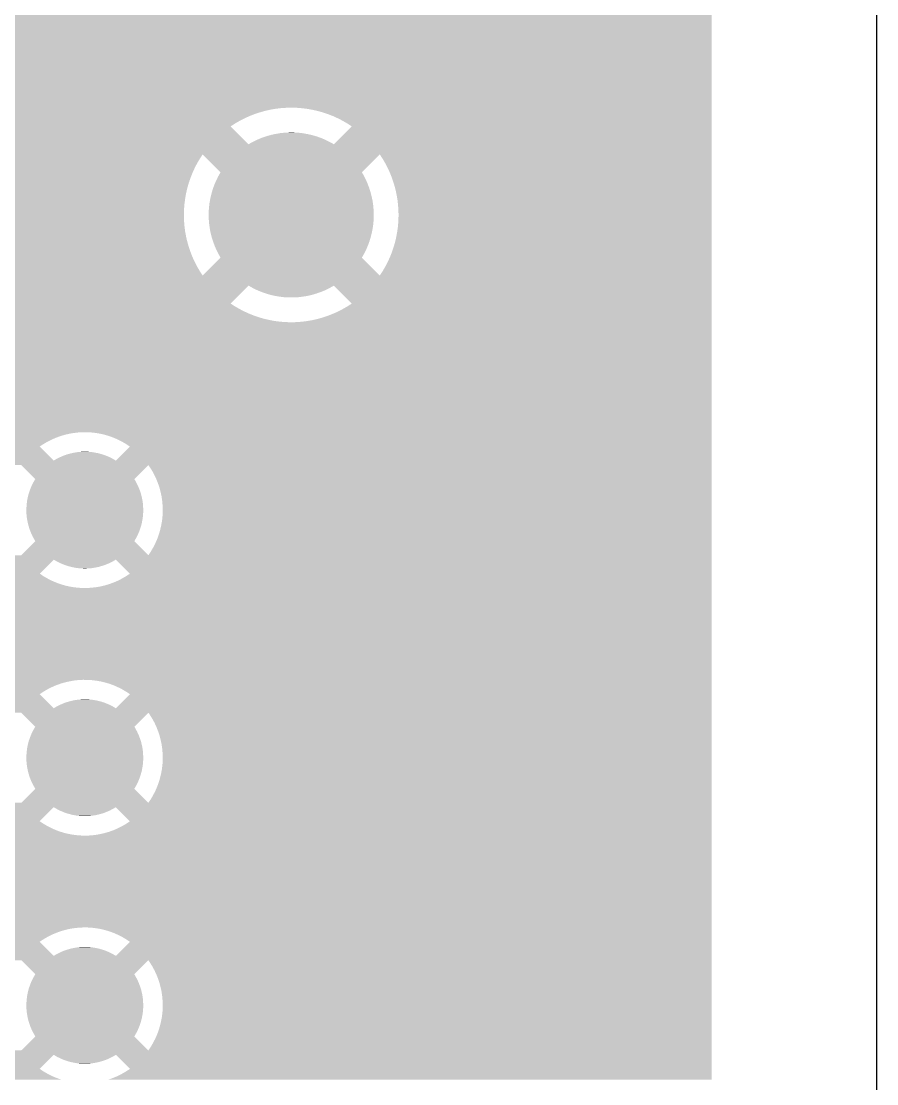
# Model space of a CAD drawing. Extents: x 295 to 953, y 10 to 290.
# Drawn here: x 849.84 to 864.97, y 135.03 to 153.83 of the extents above; entities that cross this region are included whole.
import ezdxf

# ---------------------------------------------------------------- set-up
doc = ezdxf.new("R2010")
doc.units = 0
doc.header["$LTSCALE"] = 5
doc.header["$MEASUREMENT"] = 0
doc.layers.add('PWR', color=7, linetype='CONTINUOUS')

msp = doc.modelspace()

# ---------------------------------------------------------------- linework, layer by layer
at = {"layer": 'PWR'}
msp.add_line((864.974, 84.899), (864.974, 255.094), dxfattribs=at)
for points in [[(840.887, 153.216), (840.887, 154.244), (862.053, 153.216), (862.053, 154.244)], [(840.887, 152.304), (840.887, 153.216), (862.053, 152.304), (862.053, 153.216)], [(840.887, 152.302), (840.887, 152.304), (854.53, 152.302), (854.624, 152.304)], [(840.887, 152.296), (840.887, 152.302), (854.436, 152.296), (854.53, 152.302)], [(840.887, 152.285), (840.887, 152.296), (854.343, 152.285), (854.436, 152.296)], [(854.718, 152.302), (854.624, 152.304), (862.053, 152.302), (862.053, 152.304)], [(854.812, 152.294), (854.718, 152.302), (862.053, 152.294), (862.053, 152.302)], [(854.906, 152.282), (854.812, 152.294), (862.053, 152.282), (862.053, 152.294)], [(840.887, 152.269), (840.887, 152.285), (854.25, 152.269), (854.343, 152.285)], [(840.887, 152.248), (840.887, 152.269), (854.158, 152.248), (854.25, 152.269)], [(840.887, 152.223), (840.887, 152.248), (854.067, 152.223), (854.158, 152.248)], [(840.887, 152.194), (840.887, 152.223), (853.978, 152.194), (854.067, 152.223)], [(840.887, 152.16), (840.887, 152.194), (853.89, 152.16), (853.978, 152.194)], [(840.887, 152.122), (840.887, 152.16), (853.804, 152.122), (853.89, 152.16)], [(840.887, 152.079), (840.887, 152.122), (853.719, 152.079), (853.804, 152.122)], [(854.998, 152.265), (854.906, 152.282), (862.053, 152.265), (862.053, 152.282)], [(855.09, 152.244), (854.998, 152.265), (862.053, 152.244), (862.053, 152.265)], [(855.181, 152.218), (855.09, 152.244), (862.053, 152.218), (862.053, 152.244)], [(855.27, 152.188), (855.181, 152.218), (862.053, 152.188), (862.053, 152.218)], [(855.358, 152.154), (855.27, 152.188), (862.053, 152.154), (862.053, 152.188)], [(855.443, 152.115), (855.358, 152.154), (862.053, 152.115), (862.053, 152.154)], [(855.527, 152.072), (855.443, 152.115), (862.053, 152.072), (862.053, 152.115)], [(840.887, 152.033), (840.887, 152.079), (853.638, 152.033), (853.719, 152.079)], [(840.887, 151.982), (840.887, 152.033), (853.558, 151.982), (853.638, 152.033)], [(840.887, 151.973), (840.887, 151.982), (853.545, 151.973), (853.558, 151.982)], [(840.887, 151.656), (840.887, 151.973), (853.861, 151.656), (853.545, 151.973)], [(855.371, 151.656), (855.688, 151.973), (862.053, 151.656), (862.053, 151.973)], [(855.609, 152.024), (855.527, 152.072), (862.053, 152.024), (862.053, 152.072)], [(855.688, 151.973), (855.609, 152.024), (862.053, 151.973), (862.053, 152.024)], [(853.948, 151.704), (854.008, 151.733), (855.283, 151.704), (855.225, 151.733)], [(854.008, 151.733), (854.022, 151.74), (855.225, 151.733), (855.209, 151.74)], [(854.022, 151.74), (854.084, 151.766), (855.209, 151.74), (855.149, 151.766)], [(854.084, 151.766), (854.099, 151.772), (855.149, 151.766), (855.132, 151.772)], [(854.099, 151.772), (854.162, 151.794), (855.132, 151.772), (855.071, 151.794)], [(854.162, 151.794), (854.177, 151.799), (855.071, 151.794), (855.054, 151.799)], [(854.177, 151.799), (854.242, 151.817), (855.054, 151.799), (854.992, 151.817)], [(854.242, 151.817), (854.256, 151.821), (854.992, 151.817), (854.974, 151.821)], [(854.256, 151.821), (854.322, 151.836), (854.974, 151.821), (854.911, 151.836)], [(854.322, 151.836), (854.337, 151.839), (854.911, 151.836), (854.893, 151.839)], [(854.337, 151.839), (854.404, 151.85), (854.893, 151.839), (854.83, 151.85)], [(854.404, 151.85), (854.418, 151.853), (854.83, 151.85), (854.811, 151.853)], [(854.418, 151.853), (854.488, 151.86), (854.811, 151.853), (854.748, 151.86)], [(854.488, 151.86), (854.5, 151.862), (854.748, 151.86), (854.726, 151.862)], [(854.5, 151.862), (854.574, 151.865), (854.726, 151.862), (854.666, 151.865)], [(854.574, 151.865), (854.583, 151.866), (854.666, 151.865), (854.583, 151.866)], [(840.887, 151.477), (840.887, 151.656), (862.053, 151.477), (862.053, 151.656)], [(853.861, 151.656), (853.875, 151.665), (855.371, 151.656), (855.356, 151.665)], [(853.875, 151.665), (853.934, 151.697), (855.356, 151.665), (855.299, 151.697)], [(853.934, 151.697), (853.948, 151.704), (855.299, 151.697), (855.283, 151.704)], [(840.887, 151.398), (840.887, 151.477), (852.998, 151.398), (853.049, 151.477)], [(840.887, 151.317), (840.887, 151.398), (852.95, 151.317), (852.998, 151.398)], [(853.366, 151.161), (853.049, 151.477), (855.867, 151.161), (856.183, 151.477)], [(856.239, 151.391), (856.183, 151.477), (862.053, 151.391), (862.053, 151.477)], [(856.286, 151.31), (856.239, 151.391), (862.053, 151.31), (862.053, 151.391)], [(840.887, 151.233), (840.887, 151.317), (852.907, 151.233), (852.95, 151.317)], [(840.887, 151.147), (840.887, 151.233), (852.868, 151.147), (852.907, 151.233)], [(853.341, 151.118), (853.366, 151.16), (855.891, 151.118), (855.866, 151.16)], [(853.366, 151.16), (853.366, 151.161), (855.866, 151.16), (855.867, 151.161)], [(856.329, 151.226), (856.286, 151.31), (862.053, 151.226), (862.053, 151.31)], [(856.367, 151.14), (856.329, 151.226), (862.053, 151.14), (862.053, 151.226)], [(840.887, 151.06), (840.887, 151.147), (852.834, 151.06), (852.868, 151.147)], [(840.887, 151.025), (840.887, 151.06), (852.822, 151.025), (852.834, 151.06)], [(843.739, 151.024), (843.638, 151.025), (852.821, 151.024), (852.822, 151.025)], [(843.84, 151.018), (843.739, 151.024), (852.819, 151.018), (852.821, 151.024)], [(843.941, 151.007), (843.84, 151.018), (852.816, 151.007), (852.819, 151.018)], [(844.041, 150.992), (843.941, 151.007), (852.811, 150.992), (852.816, 151.007)], [(844.14, 150.972), (844.041, 150.992), (852.804, 150.972), (852.811, 150.992)], [(844.147, 150.971), (844.14, 150.972), (852.803, 150.971), (852.804, 150.972)], [(853.269, 150.969), (853.288, 151.014), (855.964, 150.969), (855.943, 151.014)], [(853.288, 151.014), (853.303, 151.044), (855.943, 151.014), (855.93, 151.044)], [(853.303, 151.044), (853.325, 151.089), (855.93, 151.044), (855.906, 151.089)], [(853.325, 151.089), (853.341, 151.118), (855.906, 151.089), (855.891, 151.118)], [(856.401, 151.052), (856.367, 151.14), (862.053, 151.052), (862.053, 151.14)], [(856.431, 150.963), (856.401, 151.052), (862.053, 150.963), (862.053, 151.052)], [(844.238, 150.948), (844.147, 150.971), (852.797, 150.948), (852.803, 150.971)], [(844.335, 150.919), (844.238, 150.948), (852.789, 150.919), (852.797, 150.948)], [(844.431, 150.886), (844.335, 150.919), (852.779, 150.886), (852.789, 150.919)], [(844.445, 150.88), (844.431, 150.886), (852.778, 150.88), (852.779, 150.886)], [(844.524, 150.848), (844.445, 150.88), (852.77, 150.848), (852.778, 150.88)], [(844.617, 150.806), (844.524, 150.848), (852.761, 150.806), (852.77, 150.848)], [(844.652, 150.788), (844.617, 150.806), (852.756, 150.788), (852.761, 150.806)], [(844.707, 150.76), (844.652, 150.788), (852.751, 150.76), (852.756, 150.788)], [(853.205, 150.781), (853.214, 150.813), (856.027, 150.781), (856.019, 150.813)], [(853.214, 150.813), (853.228, 150.861), (856.019, 150.813), (856.003, 150.861)], [(853.228, 150.861), (853.239, 150.892), (856.003, 150.861), (855.993, 150.892)], [(853.239, 150.892), (853.256, 150.938), (855.993, 150.892), (855.975, 150.938)], [(853.256, 150.938), (853.269, 150.969), (855.975, 150.938), (855.964, 150.969)], [(856.457, 150.872), (856.431, 150.963), (862.053, 150.872), (862.053, 150.963)], [(856.477, 150.78), (856.457, 150.872), (862.053, 150.78), (862.053, 150.872)], [(844.593, 150.508), (844.687, 150.602), (852.72, 150.508), (852.728, 150.602)], [(844.687, 150.602), (844.78, 150.695), (852.728, 150.602), (852.74, 150.695)], [(844.794, 150.71), (844.707, 150.76), (852.742, 150.71), (852.751, 150.76)], [(844.78, 150.695), (844.794, 150.71), (852.74, 150.695), (852.742, 150.71)], [(853.165, 150.571), (853.171, 150.62), (856.067, 150.571), (856.06, 150.62)], [(853.171, 150.62), (853.177, 150.652), (856.06, 150.62), (856.056, 150.652)], [(853.177, 150.652), (853.186, 150.701), (856.056, 150.652), (856.046, 150.701)], [(853.186, 150.701), (853.193, 150.733), (856.046, 150.701), (856.039, 150.733)], [(853.193, 150.733), (853.205, 150.781), (856.039, 150.733), (856.027, 150.781)], [(856.494, 150.687), (856.477, 150.78), (862.053, 150.687), (862.053, 150.78)], [(856.505, 150.594), (856.494, 150.687), (862.053, 150.594), (862.053, 150.687)], [(844.49, 150.406), (844.593, 150.508), (852.717, 150.406), (852.72, 150.508)], [(853.156, 150.455), (853.158, 150.488), (856.075, 150.455), (856.074, 150.488)], [(853.156, 150.406), (853.156, 150.455), (856.077, 150.406), (856.075, 150.455)], [(853.158, 150.488), (853.162, 150.538), (856.074, 150.488), (856.07, 150.538)], [(853.162, 150.538), (853.165, 150.571), (856.07, 150.538), (856.067, 150.571)], [(856.512, 150.5), (856.505, 150.594), (862.053, 150.5), (862.053, 150.594)], [(856.515, 150.406), (856.512, 150.5), (862.053, 150.406), (862.053, 150.5)], [(840.887, 150.218), (840.887, 150.279), (852.727, 150.218), (852.722, 150.279)], [(844.364, 150.279), (844.396, 150.312), (852.722, 150.279), (852.72, 150.312)], [(844.396, 150.312), (844.49, 150.406), (852.72, 150.312), (852.717, 150.406)], [(853.157, 150.356), (853.156, 150.406), (856.076, 150.356), (856.077, 150.406)], [(853.158, 150.323), (853.157, 150.356), (856.074, 150.323), (856.076, 150.356)], [(853.162, 150.274), (853.158, 150.323), (856.071, 150.274), (856.074, 150.323)], [(853.165, 150.241), (853.162, 150.274), (856.067, 150.241), (856.071, 150.274)], [(853.172, 150.192), (853.165, 150.241), (856.061, 150.192), (856.067, 150.241)], [(856.505, 150.209), (856.512, 150.303), (862.053, 150.209), (862.053, 150.303)], [(856.512, 150.303), (856.515, 150.406), (862.053, 150.303), (862.053, 150.406)], [(840.887, 150.124), (840.887, 150.218), (852.738, 150.124), (852.727, 150.218)], [(840.887, 150.031), (840.887, 150.124), (852.755, 150.031), (852.738, 150.124)], [(840.887, 149.966), (840.887, 150.031), (852.769, 149.966), (852.755, 150.031)], [(853.177, 150.159), (853.172, 150.192), (856.055, 150.159), (856.061, 150.192)], [(853.186, 150.11), (853.177, 150.159), (856.046, 150.11), (856.055, 150.159)], [(853.193, 150.078), (853.186, 150.11), (856.039, 150.078), (856.046, 150.11)], [(853.205, 150.03), (853.193, 150.078), (856.027, 150.03), (856.039, 150.078)], [(856.476, 150.023), (856.492, 150.116), (862.053, 150.023), (862.053, 150.116)], [(856.492, 150.116), (856.505, 150.209), (862.053, 150.116), (862.053, 150.209)], [(845.553, 149.94), (845.538, 149.966), (852.776, 149.94), (852.769, 149.966)], [(845.576, 149.9), (845.553, 149.94), (852.787, 149.9), (852.776, 149.94)], [(845.603, 149.849), (845.576, 149.9), (852.801, 149.849), (852.787, 149.9)], [(845.623, 149.811), (845.603, 149.849), (852.814, 149.811), (852.801, 149.849)], [(853.214, 149.998), (853.205, 150.03), (856.018, 149.998), (856.027, 150.03)], [(853.229, 149.951), (853.214, 149.998), (856.004, 149.951), (856.018, 149.998)], [(853.239, 149.919), (853.229, 149.951), (855.993, 149.919), (856.004, 149.951)], [(853.257, 149.873), (853.239, 149.919), (855.976, 149.873), (855.993, 149.919)], [(853.269, 149.842), (853.257, 149.873), (855.963, 149.842), (855.976, 149.873)], [(856.429, 149.841), (856.455, 149.932), (862.053, 149.841), (862.053, 149.932)], [(856.455, 149.932), (856.476, 150.023), (862.053, 149.932), (862.053, 150.023)], [(845.647, 149.76), (845.623, 149.811), (852.831, 149.76), (852.814, 149.811)], [(845.666, 149.719), (845.647, 149.76), (852.847, 149.719), (852.831, 149.76)], [(845.686, 149.672), (845.666, 149.719), (852.865, 149.672), (852.847, 149.719)], [(845.705, 149.625), (845.686, 149.672), (852.886, 149.625), (852.865, 149.672)], [(853.289, 149.797), (853.269, 149.842), (855.944, 149.797), (855.963, 149.842)], [(853.303, 149.767), (853.289, 149.797), (855.929, 149.767), (855.944, 149.797)], [(853.326, 149.723), (853.303, 149.767), (855.907, 149.723), (855.929, 149.767)], [(853.341, 149.694), (853.326, 149.723), (855.891, 149.694), (855.907, 149.723)], [(853.366, 149.651), (853.341, 149.694), (855.866, 149.651), (855.891, 149.694)], [(856.325, 149.578), (856.364, 149.664), (862.053, 149.578), (862.053, 149.664)], [(856.364, 149.664), (856.399, 149.752), (862.053, 149.664), (862.053, 149.752)], [(856.399, 149.752), (856.429, 149.841), (862.053, 149.752), (862.053, 149.841)], [(845.719, 149.586), (845.705, 149.625), (852.904, 149.586), (852.886, 149.625)], [(845.74, 149.53), (845.719, 149.586), (852.932, 149.53), (852.904, 149.586)], [(845.748, 149.502), (845.74, 149.53), (852.946, 149.502), (852.932, 149.53)], [(845.769, 149.434), (845.748, 149.502), (852.986, 149.434), (852.946, 149.502)], [(853.049, 149.334), (853.366, 149.651), (856.183, 149.334), (855.867, 149.651)], [(853.366, 149.651), (853.366, 149.651), (855.867, 149.651), (855.866, 149.651)], [(856.235, 149.413), (856.282, 149.495), (862.053, 149.413), (862.053, 149.495)], [(856.282, 149.495), (856.325, 149.578), (862.053, 149.495), (862.053, 149.578)], [(845.773, 149.42), (845.769, 149.434), (852.993, 149.42), (852.986, 149.434)], [(845.795, 149.336), (845.773, 149.42), (853.048, 149.336), (852.993, 149.42)], [(845.795, 149.334), (845.795, 149.336), (853.049, 149.334), (853.048, 149.336)], [(845.816, 149.237), (845.795, 149.334), (862.053, 149.237), (862.053, 149.334)], [(856.183, 149.334), (856.235, 149.413), (862.053, 149.334), (862.053, 149.413)], [(845.829, 149.155), (845.816, 149.237), (862.053, 149.155), (862.053, 149.237)], [(845.832, 149.137), (845.829, 149.155), (853.843, 149.137), (853.861, 149.155)], [(845.844, 149.036), (845.832, 149.137), (853.742, 149.036), (853.843, 149.137)], [(853.876, 149.147), (853.861, 149.155), (855.357, 149.147), (855.371, 149.155)], [(853.933, 149.115), (853.876, 149.147), (855.298, 149.115), (855.357, 149.147)], [(853.949, 149.107), (853.933, 149.115), (855.284, 149.107), (855.298, 149.115)], [(854.007, 149.078), (853.949, 149.107), (855.224, 149.078), (855.284, 149.107)], [(855.688, 148.838), (855.371, 149.155), (862.053, 148.838), (862.053, 149.155)], [(845.851, 148.935), (845.844, 149.036), (853.641, 148.935), (853.742, 149.036)], [(845.853, 148.838), (845.851, 148.935), (853.544, 148.838), (853.641, 148.935)], [(854.023, 149.071), (854.007, 149.078), (855.21, 149.071), (855.224, 149.078)], [(854.083, 149.046), (854.023, 149.071), (855.148, 149.046), (855.21, 149.071)], [(854.1, 149.04), (854.083, 149.046), (855.133, 149.04), (855.148, 149.046)], [(854.161, 149.018), (854.1, 149.04), (855.07, 149.018), (855.133, 149.04)], [(854.178, 149.013), (854.161, 149.018), (855.055, 149.013), (855.07, 149.018)], [(854.24, 148.994), (854.178, 149.013), (854.99, 148.994), (855.055, 149.013)], [(854.258, 148.99), (854.24, 148.994), (854.976, 148.99), (854.99, 148.994)], [(854.321, 148.975), (854.258, 148.99), (854.91, 148.975), (854.976, 148.99)], [(854.339, 148.972), (854.321, 148.975), (854.895, 148.972), (854.91, 148.975)], [(854.402, 148.961), (854.339, 148.972), (854.828, 148.961), (854.895, 148.972)], [(854.421, 148.959), (854.402, 148.961), (854.814, 148.959), (854.828, 148.961)], [(854.484, 148.951), (854.421, 148.959), (854.745, 148.951), (854.814, 148.959)], [(854.506, 148.95), (854.484, 148.951), (854.732, 148.95), (854.745, 148.951)], [(854.567, 148.946), (854.506, 148.95), (854.658, 148.946), (854.732, 148.95)], [(854.649, 148.946), (854.567, 148.946), (854.649, 148.946), (854.658, 148.946)], [(845.848, 148.697), (845.851, 148.74), (853.789, 148.697), (853.705, 148.74)], [(845.851, 148.74), (845.852, 148.758), (853.705, 148.74), (853.674, 148.758)], [(845.852, 148.787), (845.853, 148.834), (853.623, 148.787), (853.551, 148.834)], [(845.852, 148.758), (845.852, 148.787), (853.674, 148.758), (853.623, 148.787)], [(845.853, 148.834), (845.853, 148.838), (853.551, 148.834), (853.544, 148.838)], [(855.429, 148.69), (855.513, 148.732), (862.053, 148.69), (862.053, 148.732)], [(855.513, 148.732), (855.595, 148.779), (862.053, 148.732), (862.053, 148.779)], [(855.595, 148.779), (855.674, 148.829), (862.053, 148.779), (862.053, 148.829)], [(855.674, 148.829), (855.688, 148.838), (862.053, 148.829), (862.053, 148.838)], [(845.829, 148.517), (845.831, 148.529), (854.42, 148.517), (854.326, 148.529)], [(845.831, 148.529), (845.834, 148.546), (854.326, 148.529), (854.234, 148.546)], [(845.834, 148.546), (845.835, 148.556), (854.234, 148.546), (854.19, 148.556)], [(845.835, 148.556), (845.836, 148.567), (854.19, 148.556), (854.142, 148.567)], [(845.836, 148.567), (845.839, 148.593), (854.142, 148.567), (854.051, 148.593)], [(845.839, 148.593), (845.842, 148.623), (854.051, 148.593), (853.962, 148.623)], [(845.842, 148.623), (845.846, 148.657), (853.962, 148.623), (853.878, 148.657)], [(845.846, 148.658), (845.848, 148.697), (853.874, 148.658), (853.789, 148.697)], [(845.846, 148.657), (845.846, 148.658), (853.878, 148.657), (853.874, 148.658)], [(854.796, 148.516), (854.889, 148.527), (862.053, 148.516), (862.053, 148.527)], [(854.889, 148.527), (854.982, 148.543), (862.053, 148.527), (862.053, 148.543)], [(854.982, 148.543), (855.074, 148.563), (862.053, 148.543), (862.053, 148.563)], [(855.074, 148.563), (855.165, 148.588), (862.053, 148.563), (862.053, 148.588)], [(855.165, 148.588), (855.255, 148.618), (862.053, 148.588), (862.053, 148.618)], [(855.255, 148.618), (855.342, 148.652), (862.053, 148.618), (862.053, 148.652)], [(855.342, 148.652), (855.429, 148.69), (862.053, 148.652), (862.053, 148.69)], [(845.776, 148.259), (845.8, 148.357), (862.053, 148.259), (862.053, 148.357)], [(845.8, 148.357), (845.82, 148.456), (862.053, 148.357), (862.053, 148.456)], [(845.82, 148.456), (845.828, 148.507), (862.053, 148.456), (862.053, 148.507)], [(845.828, 148.51), (845.829, 148.517), (854.514, 148.51), (854.42, 148.517)], [(845.828, 148.507), (845.828, 148.51), (854.608, 148.507), (854.514, 148.51)], [(854.608, 148.507), (854.702, 148.509), (862.053, 148.507), (862.053, 148.509)], [(854.702, 148.509), (854.796, 148.516), (862.053, 148.509), (862.053, 148.516)], [(845.714, 148.066), (845.747, 148.162), (862.053, 148.066), (862.053, 148.162)], [(845.747, 148.162), (845.776, 148.259), (862.053, 148.162), (862.053, 148.259)], [(845.634, 147.88), (845.676, 147.972), (862.053, 147.88), (862.053, 147.972)], [(845.676, 147.972), (845.714, 148.066), (862.053, 147.972), (862.053, 148.066)], [(845.538, 147.702), (845.588, 147.79), (862.053, 147.702), (862.053, 147.79)], [(845.588, 147.79), (845.634, 147.88), (862.053, 147.79), (862.053, 147.88)], [(840.887, 147.389), (840.887, 147.702), (862.053, 147.389), (862.053, 147.702)], [(844.794, 146.959), (844.364, 147.389), (862.053, 146.959), (862.053, 147.389)], [(844.476, 146.8), (844.569, 146.84), (862.053, 146.8), (862.053, 146.84)], [(844.569, 146.84), (844.661, 146.884), (862.053, 146.84), (862.053, 146.884)], [(844.661, 146.884), (844.75, 146.932), (862.053, 146.884), (862.053, 146.932)], [(844.75, 146.932), (844.794, 146.959), (862.053, 146.932), (862.053, 146.959)], [(843.687, 146.644), (843.788, 146.647), (862.053, 146.644), (862.053, 146.647)], [(843.788, 146.647), (843.889, 146.655), (862.053, 146.647), (862.053, 146.655)], [(843.889, 146.655), (843.989, 146.668), (862.053, 146.655), (862.053, 146.668)], [(843.989, 146.668), (844.089, 146.685), (862.053, 146.668), (862.053, 146.685)], [(844.089, 146.685), (844.188, 146.707), (862.053, 146.685), (862.053, 146.707)], [(844.188, 146.707), (844.285, 146.734), (862.053, 146.707), (862.053, 146.734)], [(844.285, 146.734), (844.382, 146.765), (862.053, 146.734), (862.053, 146.765)], [(844.382, 146.765), (844.476, 146.8), (862.053, 146.765), (862.053, 146.8)], [(840.887, 146.561), (840.887, 146.644), (862.053, 146.561), (862.053, 146.644)], [(840.887, 146.557), (840.887, 146.561), (850.853, 146.557), (850.933, 146.561)], [(840.887, 146.548), (840.887, 146.557), (850.773, 146.548), (850.853, 146.557)], [(840.887, 146.535), (840.887, 146.548), (850.694, 146.535), (850.773, 146.548)], [(840.887, 146.517), (840.887, 146.535), (850.616, 146.517), (850.694, 146.535)], [(840.887, 146.494), (840.887, 146.517), (850.539, 146.494), (850.616, 146.517)], [(840.887, 146.467), (840.887, 146.494), (850.463, 146.467), (850.539, 146.494)], [(840.887, 146.436), (840.887, 146.467), (850.389, 146.436), (850.463, 146.467)], [(851.093, 146.556), (851.013, 146.561), (862.053, 146.556), (862.053, 146.561)], [(851.173, 146.546), (851.093, 146.556), (862.053, 146.546), (862.053, 146.556)], [(851.252, 146.532), (851.173, 146.546), (862.053, 146.532), (862.053, 146.546)], [(851.33, 146.513), (851.252, 146.532), (862.053, 146.513), (862.053, 146.532)], [(851.407, 146.489), (851.33, 146.513), (862.053, 146.489), (862.053, 146.513)], [(851.482, 146.461), (851.407, 146.489), (862.053, 146.461), (862.053, 146.489)], [(851.555, 146.429), (851.482, 146.461), (862.053, 146.429), (862.053, 146.461)], [(840.887, 146.4), (840.887, 146.436), (850.317, 146.4), (850.389, 146.436)], [(840.887, 146.36), (840.887, 146.4), (850.247, 146.36), (850.317, 146.4)], [(840.887, 146.317), (840.887, 146.36), (850.18, 146.317), (850.247, 146.36)], [(840.887, 146.307), (840.887, 146.317), (850.167, 146.307), (850.18, 146.317)], [(840.887, 146.059), (840.887, 146.307), (850.415, 146.059), (850.167, 146.307)], [(851.514, 146.059), (851.763, 146.307), (862.053, 146.059), (862.053, 146.307)], [(851.627, 146.392), (851.555, 146.429), (862.053, 146.392), (862.053, 146.429)], [(851.696, 146.352), (851.627, 146.392), (862.053, 146.352), (862.053, 146.392)], [(851.763, 146.307), (851.696, 146.352), (862.053, 146.307), (862.053, 146.352)], [(850.415, 146.059), (850.455, 146.083), (851.514, 146.059), (851.473, 146.083)], [(850.455, 146.083), (850.476, 146.094), (851.473, 146.083), (851.454, 146.094)], [(850.476, 146.094), (850.517, 146.115), (851.454, 146.094), (851.412, 146.115)], [(850.517, 146.115), (850.539, 146.125), (851.412, 146.115), (851.392, 146.125)], [(850.539, 146.125), (850.58, 146.143), (851.392, 146.125), (851.348, 146.143)], [(850.58, 146.143), (850.603, 146.151), (851.348, 146.143), (851.328, 146.151)], [(850.603, 146.151), (850.646, 146.167), (851.328, 146.151), (851.282, 146.167)], [(850.646, 146.167), (850.67, 146.173), (851.282, 146.167), (851.262, 146.173)], [(850.67, 146.173), (850.713, 146.186), (851.262, 146.173), (851.215, 146.186)], [(850.713, 146.186), (850.737, 146.191), (851.215, 146.186), (851.195, 146.191)], [(850.737, 146.191), (850.78, 146.2), (851.195, 146.191), (851.146, 146.2)], [(850.78, 146.2), (850.807, 146.204), (851.146, 146.2), (851.126, 146.204)], [(850.807, 146.204), (850.849, 146.211), (851.126, 146.204), (851.076, 146.211)], [(850.849, 146.211), (850.879, 146.213), (851.076, 146.211), (851.057, 146.213)], [(850.879, 146.213), (850.919, 146.216), (851.057, 146.213), (851.002, 146.216)], [(850.919, 146.216), (850.988, 146.217), (851.002, 146.216), (850.988, 146.217)], [(840.887, 145.981), (840.887, 146.059), (862.053, 145.981), (862.053, 146.059)], [(850.089, 145.733), (849.841, 145.981), (851.841, 145.733), (852.089, 145.981)], [(852.116, 145.941), (852.089, 145.981), (862.053, 145.941), (862.053, 145.981)], [(852.159, 145.873), (852.116, 145.941), (862.053, 145.873), (862.053, 145.941)], [(850.054, 145.672), (850.077, 145.713), (851.875, 145.672), (851.853, 145.713)], [(850.077, 145.713), (850.089, 145.733), (851.853, 145.713), (851.841, 145.733)], [(852.197, 145.802), (852.159, 145.873), (862.053, 145.802), (862.053, 145.873)], [(852.231, 145.729), (852.197, 145.802), (862.053, 145.729), (862.053, 145.802)], [(852.26, 145.655), (852.231, 145.729), (862.053, 145.655), (862.053, 145.729)], [(849.974, 145.48), (849.989, 145.524), (851.955, 145.48), (851.941, 145.524)], [(849.989, 145.524), (849.997, 145.546), (851.941, 145.524), (851.932, 145.546)], [(849.997, 145.546), (850.014, 145.589), (851.932, 145.546), (851.916, 145.589)], [(850.014, 145.589), (850.023, 145.61), (851.916, 145.589), (851.906, 145.61)], [(850.023, 145.61), (850.044, 145.652), (851.906, 145.61), (851.886, 145.652)], [(850.044, 145.652), (850.054, 145.672), (851.886, 145.652), (851.875, 145.672)], [(852.286, 145.579), (852.26, 145.655), (862.053, 145.579), (862.053, 145.655)], [(852.306, 145.501), (852.286, 145.579), (862.053, 145.501), (862.053, 145.579)], [(849.941, 145.322), (849.943, 145.345), (851.99, 145.322), (851.986, 145.345)], [(849.943, 145.345), (849.952, 145.39), (851.986, 145.345), (851.978, 145.39)], [(849.952, 145.39), (849.957, 145.413), (851.978, 145.39), (851.972, 145.413)], [(849.957, 145.413), (849.968, 145.458), (851.972, 145.413), (851.962, 145.458)], [(849.968, 145.458), (849.974, 145.48), (851.962, 145.458), (851.955, 145.48)], [(852.323, 145.423), (852.306, 145.501), (862.053, 145.423), (862.053, 145.501)], [(852.334, 145.343), (852.323, 145.423), (862.053, 145.343), (862.053, 145.423)], [(852.341, 145.263), (852.334, 145.343), (862.053, 145.263), (862.053, 145.343)], [(849.931, 145.206), (849.934, 145.252), (851.998, 145.206), (851.996, 145.252)], [(849.931, 145.183), (849.931, 145.206), (851.999, 145.183), (851.998, 145.206)], [(849.932, 145.16), (849.931, 145.183), (851.999, 145.16), (851.999, 145.183)], [(849.933, 145.114), (849.932, 145.16), (851.996, 145.114), (851.999, 145.16)], [(849.934, 145.252), (849.935, 145.276), (851.996, 145.252), (851.994, 145.276)], [(849.935, 145.276), (849.941, 145.322), (851.994, 145.276), (851.99, 145.322)], [(852.344, 145.183), (852.341, 145.263), (862.053, 145.183), (862.053, 145.263)], [(852.343, 145.135), (852.344, 145.183), (862.053, 145.135), (862.053, 145.183)], [(849.935, 145.09), (849.933, 145.114), (851.995, 145.09), (851.996, 145.114)], [(849.94, 145.044), (849.935, 145.09), (851.989, 145.044), (851.995, 145.09)], [(849.944, 145.021), (849.94, 145.044), (851.986, 145.021), (851.989, 145.044)], [(849.952, 144.976), (849.944, 145.021), (851.977, 144.976), (851.986, 145.021)], [(849.957, 144.953), (849.952, 144.976), (851.973, 144.953), (851.977, 144.976)], [(852.313, 144.896), (852.328, 144.975), (862.053, 144.896), (862.053, 144.975)], [(852.328, 144.975), (852.338, 145.055), (862.053, 144.975), (862.053, 145.055)], [(852.338, 145.055), (852.343, 145.135), (862.053, 145.055), (862.053, 145.135)], [(849.968, 144.908), (849.957, 144.953), (851.961, 144.908), (851.973, 144.953)], [(849.975, 144.886), (849.968, 144.908), (851.955, 144.886), (851.961, 144.908)], [(849.989, 144.842), (849.975, 144.886), (851.94, 144.842), (851.955, 144.886)], [(849.997, 144.82), (849.989, 144.842), (851.933, 144.82), (851.94, 144.842)], [(850.014, 144.777), (849.997, 144.82), (851.915, 144.777), (851.933, 144.82)], [(850.024, 144.756), (850.014, 144.777), (851.906, 144.756), (851.915, 144.777)], [(852.271, 144.741), (852.294, 144.818), (862.053, 144.741), (862.053, 144.818)], [(852.294, 144.818), (852.313, 144.896), (862.053, 144.818), (862.053, 144.896)], [(849.84, 144.385), (850.089, 144.633), (852.089, 144.385), (851.841, 144.633)], [(850.043, 144.714), (850.024, 144.756), (851.886, 144.714), (851.906, 144.756)], [(850.055, 144.694), (850.043, 144.714), (851.876, 144.694), (851.886, 144.714)], [(850.077, 144.653), (850.055, 144.694), (851.852, 144.653), (851.876, 144.694)], [(850.089, 144.633), (850.077, 144.653), (851.841, 144.633), (851.852, 144.653)], [(852.174, 144.521), (852.211, 144.593), (862.053, 144.521), (862.053, 144.593)], [(852.211, 144.593), (852.243, 144.666), (862.053, 144.593), (862.053, 144.666)], [(852.243, 144.666), (852.271, 144.741), (862.053, 144.666), (862.053, 144.741)], [(852.089, 144.385), (852.134, 144.452), (862.053, 144.385), (862.053, 144.452)], [(852.134, 144.452), (852.174, 144.521), (862.053, 144.452), (862.053, 144.521)], [(840.887, 144.307), (840.887, 144.385), (862.053, 144.307), (862.053, 144.385)], [(840.887, 144.059), (840.887, 144.307), (850.167, 144.059), (850.415, 144.307)], [(850.456, 144.283), (850.415, 144.307), (851.474, 144.283), (851.514, 144.307)], [(850.475, 144.272), (850.456, 144.283), (851.453, 144.272), (851.474, 144.283)], [(850.518, 144.251), (850.475, 144.272), (851.413, 144.251), (851.453, 144.272)], [(850.538, 144.241), (850.518, 144.251), (851.391, 144.241), (851.413, 144.251)], [(850.582, 144.223), (850.538, 144.241), (851.349, 144.223), (851.391, 144.241)], [(850.602, 144.215), (850.582, 144.223), (851.326, 144.215), (851.349, 144.223)], [(850.647, 144.199), (850.602, 144.215), (851.284, 144.199), (851.326, 144.215)], [(851.763, 144.059), (851.514, 144.307), (862.053, 144.059), (862.053, 144.307)], [(840.887, 144.014), (840.887, 144.059), (850.234, 144.014), (850.167, 144.059)], [(850.668, 144.193), (850.647, 144.199), (851.26, 144.193), (851.284, 144.199)], [(850.715, 144.18), (850.668, 144.193), (851.217, 144.18), (851.26, 144.193)], [(850.735, 144.175), (850.715, 144.18), (851.192, 144.175), (851.217, 144.18)], [(850.783, 144.166), (850.735, 144.175), (851.149, 144.166), (851.192, 144.175)], [(850.803, 144.162), (850.783, 144.166), (851.123, 144.162), (851.149, 144.166)], [(850.853, 144.155), (850.803, 144.162), (851.08, 144.155), (851.123, 144.162)], [(850.872, 144.153), (850.853, 144.155), (851.051, 144.153), (851.08, 144.155)], [(850.928, 144.15), (850.872, 144.153), (851.011, 144.15), (851.051, 144.153)], [(850.942, 144.149), (850.928, 144.15), (850.942, 144.149), (851.011, 144.15)], [(851.682, 144.006), (851.749, 144.049), (862.053, 144.006), (862.053, 144.049)], [(851.749, 144.049), (851.763, 144.059), (862.053, 144.049), (862.053, 144.059)], [(840.887, 143.974), (840.887, 144.014), (850.303, 143.974), (850.234, 144.014)], [(840.887, 143.937), (840.887, 143.974), (850.374, 143.937), (850.303, 143.974)], [(840.887, 143.905), (840.887, 143.937), (850.448, 143.905), (850.374, 143.937)], [(840.887, 143.877), (840.887, 143.905), (850.523, 143.877), (850.448, 143.905)], [(840.887, 143.853), (840.887, 143.877), (850.6, 143.853), (850.523, 143.877)], [(840.887, 143.834), (840.887, 143.853), (850.678, 143.834), (850.6, 143.853)], [(840.887, 143.82), (840.887, 143.834), (850.757, 143.82), (850.678, 143.834)], [(851.157, 143.818), (851.236, 143.831), (862.053, 143.818), (862.053, 143.831)], [(851.236, 143.831), (851.314, 143.849), (862.053, 143.831), (862.053, 143.849)], [(851.314, 143.849), (851.391, 143.872), (862.053, 143.849), (862.053, 143.872)], [(851.391, 143.872), (851.467, 143.899), (862.053, 143.872), (862.053, 143.899)], [(851.467, 143.899), (851.541, 143.93), (862.053, 143.899), (862.053, 143.93)], [(851.541, 143.93), (851.612, 143.966), (862.053, 143.93), (862.053, 143.966)], [(851.612, 143.966), (851.682, 144.006), (862.053, 143.966), (862.053, 144.006)], [(840.887, 143.81), (840.887, 143.82), (850.836, 143.81), (850.757, 143.82)], [(840.887, 143.805), (840.887, 143.81), (850.917, 143.805), (850.836, 143.81)], [(840.887, 142.18), (840.887, 143.805), (862.053, 142.18), (862.053, 143.805)], [(840.887, 143.805), (840.887, 143.805), (850.997, 143.805), (850.917, 143.805)], [(850.997, 143.805), (851.077, 143.809), (862.053, 143.805), (862.053, 143.809)], [(851.077, 143.809), (851.157, 143.818), (862.053, 143.809), (862.053, 143.818)], [(840.887, 142.176), (840.887, 142.18), (850.853, 142.176), (850.933, 142.18)], [(840.887, 142.167), (840.887, 142.176), (850.773, 142.167), (850.853, 142.176)], [(840.887, 142.153), (840.887, 142.167), (850.694, 142.153), (850.773, 142.167)], [(840.887, 142.135), (840.887, 142.153), (850.616, 142.135), (850.694, 142.153)], [(840.887, 142.113), (840.887, 142.135), (850.539, 142.113), (850.616, 142.135)], [(851.013, 142.179), (850.933, 142.18), (862.053, 142.179), (862.053, 142.18)], [(851.093, 142.174), (851.013, 142.179), (862.053, 142.174), (862.053, 142.179)], [(851.173, 142.164), (851.093, 142.174), (862.053, 142.164), (862.053, 142.174)], [(851.252, 142.15), (851.173, 142.164), (862.053, 142.15), (862.053, 142.164)], [(851.33, 142.131), (851.252, 142.15), (862.053, 142.131), (862.053, 142.15)], [(840.887, 142.086), (840.887, 142.113), (850.463, 142.086), (850.539, 142.113)], [(840.887, 142.054), (840.887, 142.086), (850.389, 142.054), (850.463, 142.086)], [(840.887, 142.019), (840.887, 142.054), (850.317, 142.019), (850.389, 142.054)], [(840.887, 141.979), (840.887, 142.019), (850.247, 141.979), (850.317, 142.019)], [(840.887, 141.935), (840.887, 141.979), (850.18, 141.935), (850.247, 141.979)], [(851.407, 142.108), (851.33, 142.131), (862.053, 142.108), (862.053, 142.131)], [(851.482, 142.08), (851.407, 142.108), (862.053, 142.08), (862.053, 142.108)], [(851.555, 142.047), (851.482, 142.08), (862.053, 142.047), (862.053, 142.08)], [(851.627, 142.011), (851.555, 142.047), (862.053, 142.011), (862.053, 142.047)], [(851.696, 141.97), (851.627, 142.011), (862.053, 141.97), (862.053, 142.011)], [(851.763, 141.926), (851.696, 141.97), (862.053, 141.926), (862.053, 141.97)], [(840.887, 141.926), (840.887, 141.935), (850.167, 141.926), (850.18, 141.935)], [(840.887, 141.677), (840.887, 141.926), (850.415, 141.677), (850.167, 141.926)], [(850.539, 141.743), (850.58, 141.761), (851.392, 141.743), (851.348, 141.761)], [(850.58, 141.761), (850.603, 141.77), (851.348, 141.761), (851.328, 141.77)], [(850.603, 141.77), (850.646, 141.785), (851.328, 141.77), (851.282, 141.785)], [(850.646, 141.785), (850.67, 141.792), (851.282, 141.785), (851.262, 141.792)], [(850.67, 141.792), (850.713, 141.804), (851.262, 141.792), (851.215, 141.804)], [(850.713, 141.804), (850.737, 141.81), (851.215, 141.804), (851.195, 141.81)], [(850.737, 141.81), (850.78, 141.819), (851.195, 141.81), (851.146, 141.819)], [(850.78, 141.819), (850.807, 141.823), (851.146, 141.819), (851.126, 141.823)], [(850.807, 141.823), (850.849, 141.829), (851.126, 141.823), (851.076, 141.829)], [(850.849, 141.829), (850.879, 141.831), (851.076, 141.829), (851.057, 141.831)], [(850.879, 141.831), (850.919, 141.834), (851.057, 141.831), (851.002, 141.834)], [(850.919, 141.834), (850.988, 141.835), (851.002, 141.834), (850.988, 141.835)], [(851.514, 141.677), (851.763, 141.926), (862.053, 141.677), (862.053, 141.926)], [(840.887, 141.599), (840.887, 141.677), (862.053, 141.599), (862.053, 141.677)], [(850.089, 141.351), (849.841, 141.599), (851.841, 141.351), (852.089, 141.599)], [(850.415, 141.677), (850.455, 141.701), (851.514, 141.677), (851.473, 141.701)], [(850.455, 141.701), (850.476, 141.712), (851.473, 141.701), (851.454, 141.712)], [(850.476, 141.712), (850.517, 141.733), (851.454, 141.712), (851.412, 141.733)], [(850.517, 141.733), (850.539, 141.743), (851.412, 141.733), (851.392, 141.743)], [(852.116, 141.56), (852.089, 141.599), (862.053, 141.56), (862.053, 141.599)], [(852.159, 141.491), (852.116, 141.56), (862.053, 141.491), (862.053, 141.56)], [(852.197, 141.421), (852.159, 141.491), (862.053, 141.421), (862.053, 141.491)], [(852.231, 141.348), (852.197, 141.421), (862.053, 141.348), (862.053, 141.421)], [(849.997, 141.164), (850.014, 141.207), (851.932, 141.164), (851.916, 141.207)], [(850.014, 141.207), (850.023, 141.229), (851.916, 141.207), (851.906, 141.229)], [(850.023, 141.229), (850.044, 141.27), (851.906, 141.229), (851.886, 141.27)], [(850.044, 141.27), (850.054, 141.291), (851.886, 141.27), (851.875, 141.291)], [(850.054, 141.291), (850.077, 141.331), (851.875, 141.291), (851.853, 141.331)], [(850.077, 141.331), (850.089, 141.351), (851.853, 141.331), (851.841, 141.351)], [(852.26, 141.273), (852.231, 141.348), (862.053, 141.273), (862.053, 141.348)], [(852.286, 141.197), (852.26, 141.273), (862.053, 141.197), (862.053, 141.273)], [(852.306, 141.12), (852.286, 141.197), (862.053, 141.12), (862.053, 141.197)], [(849.943, 140.963), (849.952, 141.009), (851.986, 140.963), (851.978, 141.009)], [(849.952, 141.009), (849.957, 141.031), (851.978, 141.009), (851.972, 141.031)], [(849.957, 141.031), (849.968, 141.076), (851.972, 141.031), (851.962, 141.076)], [(849.968, 141.076), (849.974, 141.099), (851.962, 141.076), (851.955, 141.099)], [(849.974, 141.099), (849.989, 141.143), (851.955, 141.099), (851.941, 141.143)], [(849.989, 141.143), (849.997, 141.164), (851.941, 141.143), (851.932, 141.164)], [(852.323, 141.041), (852.306, 141.12), (862.053, 141.041), (862.053, 141.12)], [(852.334, 140.962), (852.323, 141.041), (862.053, 140.962), (862.053, 141.041)], [(849.931, 140.825), (849.934, 140.871), (851.998, 140.825), (851.996, 140.871)], [(849.931, 140.802), (849.931, 140.825), (851.999, 140.802), (851.998, 140.825)], [(849.934, 140.871), (849.935, 140.894), (851.996, 140.871), (851.994, 140.894)], [(849.935, 140.894), (849.941, 140.94), (851.994, 140.894), (851.99, 140.94)], [(849.941, 140.94), (849.943, 140.963), (851.99, 140.94), (851.986, 140.963)], [(852.341, 140.882), (852.334, 140.962), (862.053, 140.882), (862.053, 140.962)], [(852.344, 140.801), (852.341, 140.882), (862.053, 140.801), (862.053, 140.882)], [(849.931, 140.801), (849.931, 140.802), (851.999, 140.801), (851.999, 140.802)], [(849.932, 140.778), (849.931, 140.801), (851.999, 140.778), (851.999, 140.801)], [(849.933, 140.732), (849.932, 140.778), (851.996, 140.732), (851.999, 140.778)], [(849.935, 140.709), (849.933, 140.732), (851.995, 140.709), (851.996, 140.732)], [(849.94, 140.663), (849.935, 140.709), (851.989, 140.663), (851.995, 140.709)], [(849.944, 140.64), (849.94, 140.663), (851.986, 140.64), (851.989, 140.663)], [(849.952, 140.594), (849.944, 140.64), (851.977, 140.594), (851.986, 140.64)], [(852.328, 140.593), (852.338, 140.673), (862.053, 140.593), (862.053, 140.673)], [(852.338, 140.673), (852.343, 140.753), (862.053, 140.673), (862.053, 140.753)], [(852.343, 140.753), (852.344, 140.801), (862.053, 140.753), (862.053, 140.801)], [(849.957, 140.572), (849.952, 140.594), (851.973, 140.572), (851.977, 140.594)], [(849.968, 140.527), (849.957, 140.572), (851.961, 140.527), (851.973, 140.572)], [(849.975, 140.504), (849.968, 140.527), (851.955, 140.504), (851.961, 140.527)], [(849.989, 140.46), (849.975, 140.504), (851.94, 140.46), (851.955, 140.504)], [(849.997, 140.439), (849.989, 140.46), (851.933, 140.439), (851.94, 140.46)], [(852.294, 140.437), (852.313, 140.515), (862.053, 140.437), (862.053, 140.515)], [(852.313, 140.515), (852.328, 140.593), (862.053, 140.515), (862.053, 140.593)], [(850.014, 140.396), (849.997, 140.439), (851.915, 140.396), (851.933, 140.439)], [(850.024, 140.374), (850.014, 140.396), (851.906, 140.374), (851.915, 140.396)], [(850.043, 140.333), (850.024, 140.374), (851.886, 140.333), (851.906, 140.374)], [(850.055, 140.312), (850.043, 140.333), (851.876, 140.312), (851.886, 140.333)], [(850.077, 140.272), (850.055, 140.312), (851.852, 140.272), (851.876, 140.312)], [(850.089, 140.252), (850.077, 140.272), (851.841, 140.252), (851.852, 140.272)], [(852.211, 140.211), (852.243, 140.285), (862.053, 140.211), (862.053, 140.285)], [(852.243, 140.285), (852.271, 140.36), (862.053, 140.285), (862.053, 140.36)], [(852.271, 140.36), (852.294, 140.437), (862.053, 140.36), (862.053, 140.437)], [(849.84, 140.004), (850.089, 140.252), (852.089, 140.004), (851.841, 140.252)], [(852.089, 140.004), (852.134, 140.07), (862.053, 140.004), (862.053, 140.07)], [(852.134, 140.07), (852.174, 140.14), (862.053, 140.07), (862.053, 140.14)], [(852.174, 140.14), (852.211, 140.211), (862.053, 140.14), (862.053, 140.211)], [(840.887, 139.926), (840.887, 140.004), (862.053, 139.926), (862.053, 140.004)], [(840.887, 139.677), (840.887, 139.926), (850.167, 139.677), (850.415, 139.926)], [(850.456, 139.902), (850.415, 139.926), (851.474, 139.902), (851.514, 139.926)], [(850.475, 139.891), (850.456, 139.902), (851.453, 139.891), (851.474, 139.902)], [(850.518, 139.87), (850.475, 139.891), (851.413, 139.87), (851.453, 139.891)], [(851.763, 139.677), (851.514, 139.926), (862.053, 139.677), (862.053, 139.926)], [(850.538, 139.86), (850.518, 139.87), (851.391, 139.86), (851.413, 139.87)], [(850.582, 139.842), (850.538, 139.86), (851.349, 139.842), (851.391, 139.86)], [(850.602, 139.833), (850.582, 139.842), (851.326, 139.833), (851.349, 139.842)], [(850.647, 139.818), (850.602, 139.833), (851.284, 139.818), (851.326, 139.833)], [(850.668, 139.811), (850.647, 139.818), (851.26, 139.811), (851.284, 139.818)], [(850.715, 139.799), (850.668, 139.811), (851.217, 139.799), (851.26, 139.811)], [(850.735, 139.793), (850.715, 139.799), (851.192, 139.793), (851.217, 139.799)], [(850.783, 139.784), (850.735, 139.793), (851.149, 139.784), (851.192, 139.793)], [(850.803, 139.78), (850.783, 139.784), (851.123, 139.78), (851.149, 139.784)], [(850.853, 139.774), (850.803, 139.78), (851.08, 139.774), (851.123, 139.78)], [(850.872, 139.772), (850.853, 139.774), (851.051, 139.772), (851.08, 139.774)], [(850.928, 139.769), (850.872, 139.772), (851.011, 139.769), (851.051, 139.772)], [(850.942, 139.768), (850.928, 139.769), (850.942, 139.768), (851.011, 139.769)], [(840.887, 139.633), (840.887, 139.677), (850.234, 139.633), (850.167, 139.677)], [(840.887, 139.592), (840.887, 139.633), (850.303, 139.592), (850.234, 139.633)], [(840.887, 139.556), (840.887, 139.592), (850.374, 139.556), (850.303, 139.592)], [(840.887, 139.523), (840.887, 139.556), (850.448, 139.523), (850.374, 139.556)], [(840.887, 139.495), (840.887, 139.523), (850.523, 139.495), (850.448, 139.523)], [(851.391, 139.49), (851.467, 139.517), (862.053, 139.49), (862.053, 139.517)], [(851.467, 139.517), (851.541, 139.549), (862.053, 139.517), (862.053, 139.549)], [(851.541, 139.549), (851.612, 139.584), (862.053, 139.549), (862.053, 139.584)], [(851.612, 139.584), (851.682, 139.624), (862.053, 139.584), (862.053, 139.624)], [(851.682, 139.624), (851.749, 139.668), (862.053, 139.624), (862.053, 139.668)], [(851.749, 139.668), (851.763, 139.677), (862.053, 139.668), (862.053, 139.677)], [(840.887, 139.472), (840.887, 139.495), (850.6, 139.472), (850.523, 139.495)], [(840.887, 139.453), (840.887, 139.472), (850.678, 139.453), (850.6, 139.472)], [(840.887, 139.439), (840.887, 139.453), (850.757, 139.439), (850.678, 139.453)], [(840.887, 139.429), (840.887, 139.439), (850.836, 139.429), (850.757, 139.439)], [(840.887, 139.424), (840.887, 139.429), (850.917, 139.424), (850.836, 139.429)], [(840.887, 139.423), (840.887, 139.424), (850.997, 139.423), (850.917, 139.424)], [(840.887, 137.798), (840.887, 139.423), (862.053, 137.798), (862.053, 139.423)], [(850.997, 139.423), (851.077, 139.427), (862.053, 139.423), (862.053, 139.427)], [(851.077, 139.427), (851.157, 139.436), (862.053, 139.427), (862.053, 139.436)], [(851.157, 139.436), (851.236, 139.45), (862.053, 139.436), (862.053, 139.45)], [(851.236, 139.45), (851.314, 139.468), (862.053, 139.45), (862.053, 139.468)], [(851.314, 139.468), (851.391, 139.49), (862.053, 139.468), (862.053, 139.49)], [(840.887, 137.794), (840.887, 137.798), (850.853, 137.794), (850.933, 137.798)], [(840.887, 137.785), (840.887, 137.794), (850.773, 137.785), (850.853, 137.794)], [(840.887, 137.772), (840.887, 137.785), (850.694, 137.772), (850.773, 137.785)], [(840.887, 137.754), (840.887, 137.772), (850.616, 137.754), (850.694, 137.772)], [(840.887, 137.731), (840.887, 137.754), (850.539, 137.731), (850.616, 137.754)], [(840.887, 137.704), (840.887, 137.731), (850.463, 137.704), (850.539, 137.731)], [(840.887, 137.673), (840.887, 137.704), (850.389, 137.673), (850.463, 137.704)], [(840.887, 137.637), (840.887, 137.673), (850.317, 137.637), (850.389, 137.673)], [(840.887, 137.597), (840.887, 137.637), (850.247, 137.597), (850.317, 137.637)], [(851.093, 137.793), (851.013, 137.798), (862.053, 137.793), (862.053, 137.798)], [(851.173, 137.783), (851.093, 137.793), (862.053, 137.783), (862.053, 137.793)], [(851.252, 137.769), (851.173, 137.783), (862.053, 137.769), (862.053, 137.783)], [(851.33, 137.75), (851.252, 137.769), (862.053, 137.75), (862.053, 137.769)], [(851.407, 137.726), (851.33, 137.75), (862.053, 137.726), (862.053, 137.75)], [(851.482, 137.698), (851.407, 137.726), (862.053, 137.698), (862.053, 137.726)], [(851.555, 137.666), (851.482, 137.698), (862.053, 137.666), (862.053, 137.698)], [(851.627, 137.629), (851.555, 137.666), (862.053, 137.629), (862.053, 137.666)], [(851.696, 137.589), (851.627, 137.629), (862.053, 137.589), (862.053, 137.629)], [(840.887, 137.554), (840.887, 137.597), (850.18, 137.554), (850.247, 137.597)], [(840.887, 137.544), (840.887, 137.554), (850.167, 137.544), (850.18, 137.554)], [(840.887, 137.296), (840.887, 137.544), (850.415, 137.296), (850.167, 137.544)], [(850.737, 137.428), (850.78, 137.437), (851.195, 137.428), (851.146, 137.437)], [(850.78, 137.437), (850.807, 137.441), (851.146, 137.437), (851.126, 137.441)], [(850.807, 137.441), (850.849, 137.448), (851.126, 137.441), (851.076, 137.448)], [(850.849, 137.448), (850.879, 137.45), (851.076, 137.448), (851.057, 137.45)], [(850.879, 137.45), (850.919, 137.453), (851.057, 137.45), (851.002, 137.453)], [(850.919, 137.453), (850.988, 137.454), (851.002, 137.453), (850.988, 137.454)], [(851.514, 137.296), (851.763, 137.544), (862.053, 137.296), (862.053, 137.544)], [(851.763, 137.544), (851.696, 137.589), (862.053, 137.544), (862.053, 137.589)], [(840.887, 137.218), (840.887, 137.296), (862.053, 137.218), (862.053, 137.296)], [(850.415, 137.296), (850.455, 137.32), (851.514, 137.296), (851.473, 137.32)], [(850.455, 137.32), (850.476, 137.331), (851.473, 137.32), (851.454, 137.331)], [(850.476, 137.331), (850.517, 137.352), (851.454, 137.331), (851.412, 137.352)], [(850.517, 137.352), (850.539, 137.362), (851.412, 137.352), (851.392, 137.362)], [(850.539, 137.362), (850.58, 137.38), (851.392, 137.362), (851.348, 137.38)], [(850.58, 137.38), (850.603, 137.388), (851.348, 137.38), (851.328, 137.388)], [(850.603, 137.388), (850.646, 137.404), (851.328, 137.388), (851.282, 137.404)], [(850.646, 137.404), (850.67, 137.41), (851.282, 137.404), (851.262, 137.41)], [(850.67, 137.41), (850.713, 137.423), (851.262, 137.41), (851.215, 137.423)], [(850.713, 137.423), (850.737, 137.428), (851.215, 137.423), (851.195, 137.428)], [(850.089, 136.97), (849.841, 137.218), (851.841, 136.97), (852.089, 137.218)], [(852.116, 137.178), (852.089, 137.218), (862.053, 137.178), (862.053, 137.218)], [(852.159, 137.11), (852.116, 137.178), (862.053, 137.11), (862.053, 137.178)], [(852.197, 137.039), (852.159, 137.11), (862.053, 137.039), (862.053, 137.11)], [(850.023, 136.847), (850.044, 136.889), (851.906, 136.847), (851.886, 136.889)], [(850.044, 136.889), (850.054, 136.909), (851.886, 136.889), (851.875, 136.909)], [(850.054, 136.909), (850.077, 136.95), (851.875, 136.909), (851.853, 136.95)], [(850.077, 136.95), (850.089, 136.97), (851.853, 136.95), (851.841, 136.97)], [(852.231, 136.966), (852.197, 137.039), (862.053, 136.966), (862.053, 137.039)], [(852.26, 136.892), (852.231, 136.966), (862.053, 136.892), (862.053, 136.966)], [(852.286, 136.816), (852.26, 136.892), (862.053, 136.816), (862.053, 136.892)], [(849.957, 136.65), (849.968, 136.695), (851.972, 136.65), (851.962, 136.695)], [(849.968, 136.695), (849.974, 136.717), (851.962, 136.695), (851.955, 136.717)], [(849.974, 136.717), (849.989, 136.761), (851.955, 136.717), (851.941, 136.761)], [(849.989, 136.761), (849.997, 136.783), (851.941, 136.761), (851.932, 136.783)], [(849.997, 136.783), (850.014, 136.826), (851.932, 136.783), (851.916, 136.826)], [(850.014, 136.826), (850.023, 136.847), (851.916, 136.826), (851.906, 136.847)], [(852.306, 136.738), (852.286, 136.816), (862.053, 136.738), (862.053, 136.816)], [(852.323, 136.66), (852.306, 136.738), (862.053, 136.66), (862.053, 136.738)], [(849.934, 136.489), (849.935, 136.513), (851.996, 136.489), (851.994, 136.513)], [(849.935, 136.513), (849.941, 136.559), (851.994, 136.513), (851.99, 136.559)], [(849.941, 136.559), (849.943, 136.582), (851.99, 136.559), (851.986, 136.582)], [(849.943, 136.582), (849.952, 136.627), (851.986, 136.582), (851.978, 136.627)], [(849.952, 136.627), (849.957, 136.65), (851.978, 136.627), (851.972, 136.65)], [(852.334, 136.58), (852.323, 136.66), (862.053, 136.58), (862.053, 136.66)], [(852.341, 136.5), (852.334, 136.58), (862.053, 136.5), (862.053, 136.58)], [(852.344, 136.42), (852.341, 136.5), (862.053, 136.42), (862.053, 136.5)], [(849.931, 136.443), (849.934, 136.489), (851.998, 136.443), (851.996, 136.489)], [(849.931, 136.42), (849.931, 136.443), (851.999, 136.42), (851.998, 136.443)], [(849.932, 136.397), (849.931, 136.42), (851.999, 136.397), (851.999, 136.42)], [(849.933, 136.351), (849.932, 136.397), (851.996, 136.351), (851.999, 136.397)], [(849.935, 136.327), (849.933, 136.351), (851.995, 136.327), (851.996, 136.351)], [(849.94, 136.281), (849.935, 136.327), (851.989, 136.281), (851.995, 136.327)], [(852.338, 136.292), (852.343, 136.372), (862.053, 136.292), (862.053, 136.372)], [(852.343, 136.372), (852.344, 136.42), (862.053, 136.372), (862.053, 136.42)], [(849.944, 136.258), (849.94, 136.281), (851.986, 136.258), (851.989, 136.281)], [(849.952, 136.213), (849.944, 136.258), (851.977, 136.213), (851.986, 136.258)], [(849.957, 136.19), (849.952, 136.213), (851.973, 136.19), (851.977, 136.213)], [(849.968, 136.145), (849.957, 136.19), (851.961, 136.145), (851.973, 136.19)], [(849.975, 136.123), (849.968, 136.145), (851.955, 136.123), (851.961, 136.145)], [(849.989, 136.079), (849.975, 136.123), (851.94, 136.079), (851.955, 136.123)], [(852.294, 136.055), (852.313, 136.133), (862.053, 136.055), (862.053, 136.133)], [(852.313, 136.133), (852.328, 136.212), (862.053, 136.133), (862.053, 136.212)], [(852.328, 136.212), (852.338, 136.292), (862.053, 136.212), (862.053, 136.292)], [(849.997, 136.057), (849.989, 136.079), (851.933, 136.057), (851.94, 136.079)], [(850.014, 136.014), (849.997, 136.057), (851.915, 136.014), (851.933, 136.057)], [(850.024, 135.993), (850.014, 136.014), (851.906, 135.993), (851.915, 136.014)], [(850.043, 135.951), (850.024, 135.993), (851.886, 135.951), (851.906, 135.993)], [(850.055, 135.931), (850.043, 135.951), (851.876, 135.931), (851.886, 135.951)], [(850.077, 135.89), (850.055, 135.931), (851.852, 135.89), (851.876, 135.931)], [(852.243, 135.903), (852.271, 135.978), (862.053, 135.903), (862.053, 135.978)], [(852.271, 135.978), (852.294, 136.055), (862.053, 135.978), (862.053, 136.055)], [(849.84, 135.622), (850.089, 135.87), (852.089, 135.622), (851.841, 135.87)], [(850.089, 135.87), (850.077, 135.89), (851.841, 135.87), (851.852, 135.89)], [(852.134, 135.689), (852.174, 135.758), (862.053, 135.689), (862.053, 135.758)], [(852.174, 135.758), (852.211, 135.83), (862.053, 135.758), (862.053, 135.83)], [(852.211, 135.83), (852.243, 135.903), (862.053, 135.83), (862.053, 135.903)], [(840.887, 135.544), (840.887, 135.622), (862.053, 135.544), (862.053, 135.622)], [(852.089, 135.622), (852.134, 135.689), (862.053, 135.622), (862.053, 135.689)], [(840.887, 135.323), (840.887, 135.544), (850.194, 135.323), (850.415, 135.544)], [(850.456, 135.52), (850.415, 135.544), (851.474, 135.52), (851.514, 135.544)], [(850.475, 135.509), (850.456, 135.52), (851.453, 135.509), (851.474, 135.52)], [(850.518, 135.488), (850.475, 135.509), (851.413, 135.488), (851.453, 135.509)], [(850.538, 135.478), (850.518, 135.488), (851.391, 135.478), (851.413, 135.488)], [(850.582, 135.46), (850.538, 135.478), (851.349, 135.46), (851.391, 135.478)], [(850.602, 135.452), (850.582, 135.46), (851.326, 135.452), (851.349, 135.46)], [(850.647, 135.436), (850.602, 135.452), (851.284, 135.436), (851.326, 135.452)], [(850.668, 135.43), (850.647, 135.436), (851.26, 135.43), (851.284, 135.436)], [(850.715, 135.417), (850.668, 135.43), (851.217, 135.417), (851.26, 135.43)], [(850.735, 135.412), (850.715, 135.417), (851.192, 135.412), (851.217, 135.417)], [(850.783, 135.403), (850.735, 135.412), (851.149, 135.403), (851.192, 135.412)], [(850.803, 135.399), (850.783, 135.403), (851.123, 135.399), (851.149, 135.403)], [(850.853, 135.392), (850.803, 135.399), (851.08, 135.392), (851.123, 135.399)], [(850.872, 135.39), (850.853, 135.392), (851.051, 135.39), (851.08, 135.392)], [(850.928, 135.387), (850.872, 135.39), (851.011, 135.387), (851.051, 135.39)], [(850.942, 135.386), (850.928, 135.387), (850.942, 135.386), (851.011, 135.387)], [(851.763, 135.296), (851.514, 135.544), (862.053, 135.296), (862.053, 135.544)], [(840.887, 135.322), (840.887, 135.323), (850.194, 135.322), (850.194, 135.323)], [(840.914, 135.296), (840.887, 135.322), (850.167, 135.296), (850.194, 135.322)], [(840.959, 135.251), (840.914, 135.296), (850.234, 135.251), (850.167, 135.296)], [(840.999, 135.211), (840.959, 135.251), (850.303, 135.211), (850.234, 135.251)], [(841.036, 135.174), (840.999, 135.211), (850.374, 135.174), (850.303, 135.211)], [(851.541, 135.167), (851.612, 135.203), (862.053, 135.167), (862.053, 135.203)], [(851.612, 135.203), (851.682, 135.243), (862.053, 135.203), (862.053, 135.243)], [(851.682, 135.243), (851.749, 135.286), (862.053, 135.243), (862.053, 135.286)], [(851.749, 135.286), (851.763, 135.296), (862.053, 135.286), (862.053, 135.296)], [(841.068, 135.142), (841.036, 135.174), (850.448, 135.142), (850.374, 135.174)], [(841.096, 135.114), (841.068, 135.142), (850.523, 135.114), (850.448, 135.142)], [(841.103, 135.106), (841.096, 135.114), (850.548, 135.106), (850.523, 135.114)], [(851.383, 135.106), (851.391, 135.109), (862.053, 135.106), (862.053, 135.109)], [(851.383, 135.106), (851.383, 135.106), (862.052, 135.106), (862.053, 135.106)], [(851.391, 135.109), (851.467, 135.136), (862.053, 135.109), (862.053, 135.136)], [(851.467, 135.136), (851.541, 135.167), (862.053, 135.136), (862.053, 135.167)]]:
    msp.add_solid(points, dxfattribs=at)

doc.saveas('drawing.dxf')
